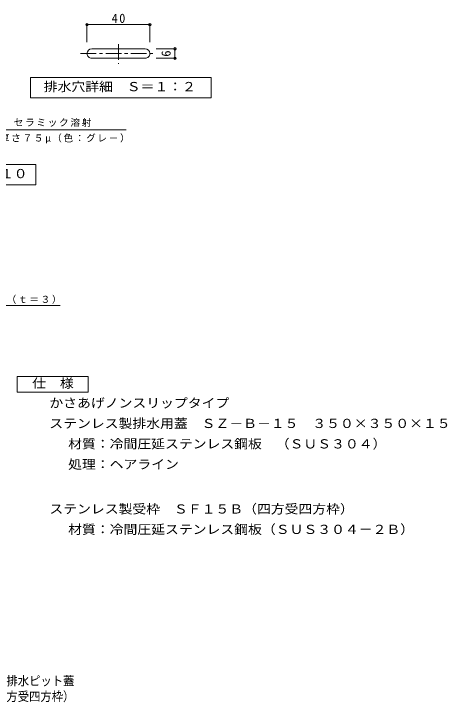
# Model space of a CAD drawing. Units: millimetres at full size, sheet at 1:10, with parts at other scales. Extents: x -1551 to 1660, y -1375 to 1090.
# Drawn here: x 282 to 1660, y -1375 to 817 of the extents above; entities that cross this region are included whole.
import ezdxf
from ezdxf.enums import TextEntityAlignment as Align

# ---------------------------------------------------------------- set-up
doc = ezdxf.new("R2010")
doc.units = ezdxf.units.MM
doc.header["$LTSCALE"] = 10
doc.header["$PDMODE"] = 32
doc.header["$PDSIZE"] = 8
doc.linetypes.add('CHAIN1', pattern=[8, 5, -1, 1, -1])
for name, color, linetype, lineweight in [('C-0', 7, 'Continuous', 9), ('C-5', 7, 'Continuous', 9), ('D-5', 7, 'Continuous', 9)]:
    doc.layers.add(name, color=color, linetype=linetype, lineweight=lineweight)
doc.layers.add('F-4', color=2, linetype='Continuous')
doc.styles.add('ＭＳ ゴシック', font='')
doc.styles.get('ＭＳ ゴシック').set_extended_font_data('MS Gothic')

msp = doc.modelspace()

# ---------------------------------------------------------------- linework, layer by layer
at = {"layer": 'C-0'}
for p, q in [((514.64, 726.19), (514.64, 785.22)), ((514.64, 782.22), (714.64, 782.22)), ((714.64, 726.19), (714.64, 785.22)), ((797.48, 705), (734.53, 705)), ((794.48, 675), (794.48, 705)), ((734.53, 675), (797.48, 675))]:
    msp.add_line(p, q, dxfattribs=at)
at = {"layer": 'C-0', "color": 3}
for p, q in [((699.64, 705), (529.64, 705)), ((529.64, 675), (699.64, 675))]:
    msp.add_line(p, q, dxfattribs=at)
at = {"layer": 'C-0', "color": 3, "linetype": 'CHAIN1'}
for p, q in [((614.64, 719.58), (614.64, 656.94)), ((494.33, 690), (727.94, 690))]:
    msp.add_line(p, q, dxfattribs=at)
at = {"layer": 'C-0', "color": 3}
for centre, start, end in [((529.64, 690), 89.99997, 179.99881), ((699.64, 690), 1.16566, 89.99944), ((529.64, 690), 179.99939, 270), ((699.64, 690), 270, 0.00124)]:
    msp.add_arc(centre, 15, start, end, dxfattribs=at)
at = {"layer": 'C-0'}
for p in [(514.64, 782.22), (714.64, 782.22), (794.48, 705), (794.48, 675)]:
    msp.add_point(p, dxfattribs=at)
at = {"layer": 'C-5'}
for p, q in [((163.99, 447), (639.4, 447)), ((-222.5, 337), (352.5, 337))]:
    msp.add_line(p, q, dxfattribs=at)
msp.add_lwpolyline([(334.55, 548.96), (334.55, 613.96), (909.55, 613.96), (909.55, 548.96)], close=True, dxfattribs=at)
msp.add_lwpolyline([(352.5, 337), (352.5, 272), (-222.5, 272)], dxfattribs=at)
at = {"layer": 'D-5'}
msp.add_line((-357.16, -111.62), (429.71, -111.62), dxfattribs=at)
at = {"layer": 'D-5', "color": 2}
for p, q in [((292.99, -337.87), (517.99, -337.87)), ((292.99, -387.87), (292.99, -337.87)), ((517.99, -337.87), (517.99, -387.87)), ((517.99, -387.87), (292.99, -387.87))]:
    msp.add_line(p, q, dxfattribs=at)

# ---------------------------------------------------------------- texts
at = {"layer": 'C-0', "color": 2, "style": 'ＭＳ ゴシック'}
msp.add_text('6', height=29.33, rotation=90, dxfattribs=at).set_placement((789.48, 680), align=Align.BOTTOM_LEFT)
at = {"layer": 'C-0', "color": 2, "insert": (593.39, 787.22), "char_height": 29.33, "attachment_point": 7, "style": 'ＭＳ ゴシック'}
msp.add_mtext('\\T1.27;\\W0.95;40', dxfattribs=at)
at = {"layer": 'C-5', "color": 2, "style": 'ＭＳ ゴシック', "width": 1.1}
for s, p in [('排水穴詳細\u3000Ｓ＝１：２', (377.05, 561.46)), ('平面詳細図\u3000Ｓ＝１：１０', (-202.5, 284.5))]:
    msp.add_text(s, height=29.33, dxfattribs=at).set_placement(p, align=Align.BOTTOM_LEFT)
at = {"layer": 'C-5', "char_height": 21.99, "attachment_point": 7, "style": 'ＭＳ ゴシック'}
for s, insert in [('\\T1.17;セラミック溶射', (281.7, 457)), ('\\T1.17;被膜厚さ７５μ（色：グレ－）', (165.62, 404.03))]:
    msp.add_mtext(s, dxfattribs=dict(at, insert=insert))
at = {"layer": 'D-5', "color": 2, "style": 'ＭＳ ゴシック', "width": 1.1}
for s, p in [('仕\u3000様', (340.49, -382.87)), ('かさあげノンスリップタイプ', (395.08, -445.79)), ('ステンレス製排水用蓋\u3000ＳＺ－Ｂ－１５\u3000３５０×３５０×１５', (395.08, -510.79)), ('材質：冷間圧延ステンレス鋼板\u3000（ＳＵＳ３０４）', (454.79, -575.79)), ('処理：ヘアライン', (454.79, -640.79)), ('ステンレス製受枠\u3000ＳＦ１５Ｂ（四方受四方枠）', (395.08, -783.05)), ('材質：冷間圧延ステンレス鋼板（ＳＵＳ３０４－２Ｂ）', (454.79, -848.05))]:
    msp.add_text(s, height=29.33, dxfattribs=at).set_placement(p, align=Align.BOTTOM_LEFT)
at = {"layer": 'D-5', "insert": (-353.22, -106.63), "char_height": 21.99, "attachment_point": 7, "style": 'ＭＳ ゴシック'}
msp.add_mtext('\\T1.17;ステンレス製排水用蓋ＳＺ－Ｂ－１５（ｔ＝３）', dxfattribs=at)
at = {"layer": 'F-4', "style": 'ＭＳ ゴシック', "width": 0.9}
for s, p in [('\u3000\u3000\u3000ステンレス製\u3000かさあげノンスリップタイプ（セラミック溶射）排水ピット蓋', (-893.5, -1330.26)), ('ＳＺ－Ｂ－１５\u3000３５０×３５０×１５＋ＳＦ１５Ｂ（四方受四方枠）', (-677.5, -1379.81))]:
    msp.add_text(s, height=29.33, dxfattribs=at).set_placement(p, align=Align.BOTTOM_LEFT)

doc.saveas('drawing.dxf')
